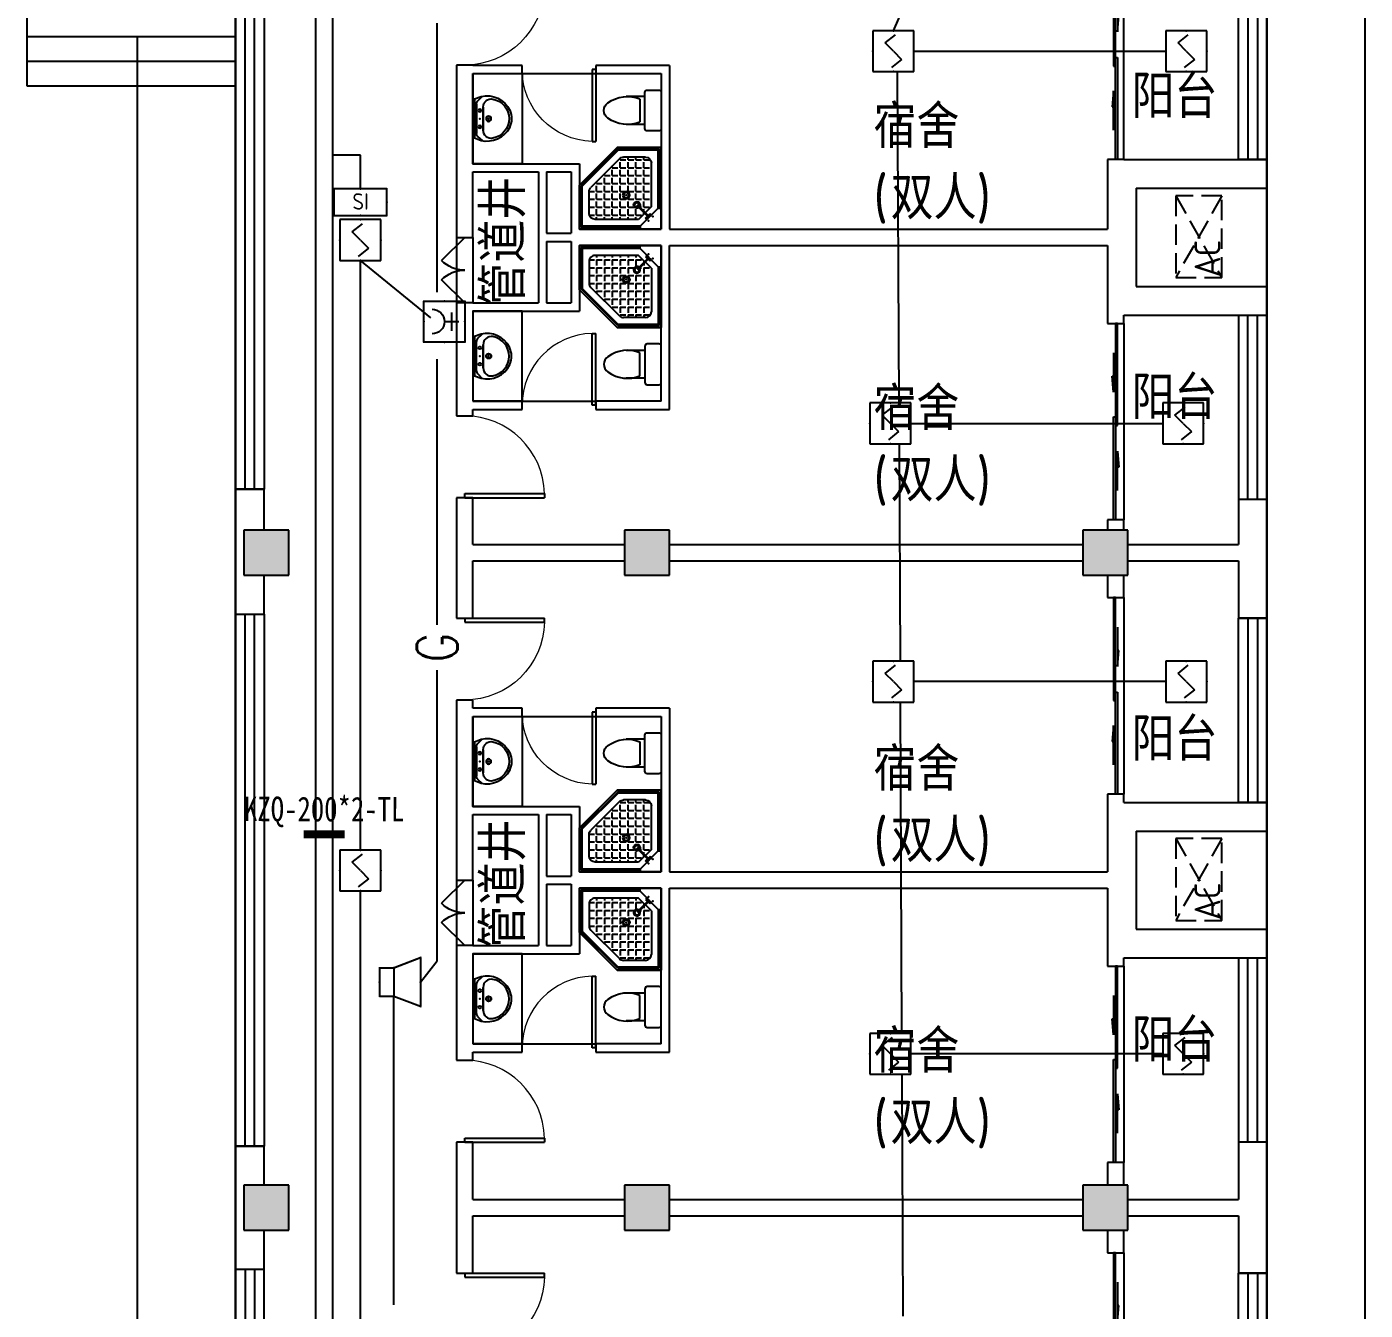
# Model space of a CAD drawing. Extents: x 1725663 to 4653551, y -550461 to 248782.
# Drawn here: x 2378193 to 2394543, y -57241 to -41565 of the extents above; entities that cross this region are included whole.
import ezdxf
from ezdxf.enums import TextEntityAlignment as Align

# ---------------------------------------------------------------- set-up
doc = ezdxf.new("R2010")
doc.units = 0
doc.header["$LTSCALE"] = 1000
doc.linetypes.add('DASH', pattern=[0.35, 0.25, -0.1])
for name, color, linetype in [('0-底图', 7, 'Continuous'), ('CABLETRAY', 4, 'Continuous'), ('CLAYER', 7, 'Continuous'), ('COLUMN', 255, 'Continuous'), ('DIM-消防', 3, 'Continuous'), ('DOOR_FIRE', 4, 'Continuous'), ('EQUIP-广播', 3, 'Continuous'), ('EQUIP-消防', 3, 'Continuous'), ('GROUND', 2, 'Continuous'), ('PUB_HATCH', 8, 'Continuous'), ('PUB_TEXT', 7, 'Continuous'), ('WALL', 2, 'Continuous'), ('WINDOW', 4, 'Continuous'), ('WIRE-消防', 1, 'Continuous'), ('WP_F', 1, 'Continuous'), ('抗震支吊架', 2, 'Continuous'), ('洁具', 213, 'Continuous'), ('空调外机', 211, 'Continuous')]:
    doc.layers.add(name, color=color, linetype=linetype)
doc.styles.add('_TEL_DIM', font='SIMPLEX', dxfattribs={"width": 0.8, "height": 3.5, "bigfont": 'HZTXT'})
doc.styles.add('HZ', font='rs.shx', dxfattribs={"width": 0.8, "bigfont": 'hztxt.shx'})
doc.styles.add('kzcad', font='', dxfattribs={"width": 0.8})
doc.styles.get("Standard").update_dxf_attribs({"font": 'geniso.shx', "bigfont": 'hztxt.shx'})
doc.styles.get('kzcad').set_extended_font_data('SimSun')

# ---------------------------------------------------------------- blocks, each defined once
blk = doc.blocks.new('$equip$00002656')
for p, q in [((-0.5, 1), (-0.5, 0)), ((0.5, 1), (-0.5, 1)), ((0.5, 0), (0.5, 1)), ((-0.219, 0.331), (0.222, 0.331)), ((0, 0.5), (0, 0.15)), ((-0.5, 0), (0.5, 0))]:
    blk.add_line(p, q)
at = {"const_width": 0.04}
blk.add_lwpolyline([(-0.5, 1), (0.5, 1), (0.5, 0), (-0.5, 0), (-0.5, 1), (0.5, 1)], dxfattribs=at)
blk.add_arc((0, 0.8), 0.3, 180, 0)
for p in [(0, 1), (-0.5, 0.5), (0.5, 0.5), (0, 0)]:
    blk.add_point(p)
at = {"color": 7, "flags": 1}
for tag, height, p in [('B', 0.4, (0.762, 0.292)), ('A', 0.00002, (0, 0))]:
    blk.add_attdef(tag, text='', height=height, dxfattribs=at).set_placement(p, align=Align.MIDDLE_CENTER)
blk = doc.blocks.new('A$C29581A72')
at = {"layer": 'EQUIP-消防', "xscale": 500, "yscale": 500, "zscale": 500}
blk.add_blockref('$equip$00002656', (358, 98), dxfattribs=at)
at = {"style": 'HZ', "flags": 1}
for tag in ['WHAT', 'SPEC', 'UNIT']:
    blk.add_attdef(tag, (375, 0), '', height=0.001, dxfattribs=at)
blk = doc.blocks.new('$Equip$00002649')
for p, q in [((-0.5, 0.5), (-0.5, -0.5)), ((0.5, 0.5), (-0.5, 0.5)), ((-0.2, 0.2), (0.05, 0.4)), ((0.5, -0.5), (0.5, 0.5)), ((0, 0), (-0.2, 0.2)), ((0, 0), (0.2, -0.2)), ((0.2, -0.2), (-0.05, -0.4)), ((-0.5, -0.5), (0.5, -0.5))]:
    blk.add_line(p, q)
at = {"const_width": 0.02}
blk.add_lwpolyline([(-0.5, 0.5), (0.5, 0.5), (0.5, -0.5), (-0.5, -0.5), (-0.5, 0.5), (0.5, 0.5)], dxfattribs=at)
for p in [(0, 0.5), (-0.5, 0), (0.5, 0), (0, -0.5)]:
    blk.add_point(p)
at = {"color": 7, "flags": 1}
for tag, height, p in [('A', 0.00002, (0, 0)), ('B', 0.4, (0.762, -0.208))]:
    blk.add_attdef(tag, text='', height=height, dxfattribs=at).set_placement(p, align=Align.MIDDLE_CENTER)
blk = doc.blocks.new('$equip$00002982')
for p, q in [((0, 0.35), (0.35, 0.35)), ((0, 0.35), (0, -0.35)), ((0.35, 0.35), (1, 0.6)), ((0.35, 0.35), (0.35, -0.35)), ((1, 0.6), (1, -0.6)), ((0.35, -0.35), (0, -0.35)), ((1, -0.6), (0.35, -0.35))]:
    blk.add_line(p, q)
at = {"const_width": 0.04}
blk.add_lwpolyline([(0.35, 0.35), (0, 0.35), (0, -0.35), (0.35, -0.35), (1, -0.6), (1, 0.6), (0.35, 0.35), (0, 0.35)], dxfattribs=at)
for p in [(0.35, 0.35), (0, 0), (1, 0), (0.35, -0.35)]:
    blk.add_point(p)
at = {"color": 7, "style": '_TEL_DIM', "flags": 1}
for tag in ['A', 'REMARK']:
    blk.add_attdef(tag, text='', height=0.00002, dxfattribs=at).set_placement((0, 0), align=Align.MIDDLE_CENTER)
blk = doc.blocks.new('$equip$00002776')
for p, q in [((0.65, 0.65), (-0.65, 0.65)), ((-0.65, 0.65), (-0.65, 0)), ((0.65, 0), (0.65, 0.65)), ((-0.65, 0), (0.65, 0))]:
    blk.add_line(p, q)
at = {"const_width": 0.04}
blk.add_lwpolyline([(-0.65, 0.65), (-0.65, 0), (0.65, 0), (0.65, 0.65), (-0.65, 0.65), (-0.65, 0)], dxfattribs=at)
for p in [(0, 0.65), (-0.65, 0.325), (0, 0), (0.65, 0.325)]:
    blk.add_point(p)
at = {"color": 7}
blk.add_attdef('$TEXT$', text='', height=0.4, dxfattribs=at).set_placement((0.006, 0.343), align=Align.MIDDLE_CENTER)
at = {"color": 7, "flags": 1}
for tag, p in [('B', (0.905, 0.246)), ('A', (0, 0))]:
    blk.add_attdef(tag, text='', height=0.4, dxfattribs=at).set_placement(p, align=Align.MIDDLE_CENTER)
blk = doc.blocks.new('1F平面-CAD导入_dwg_Drawing4_t3_dwg_$plan$00001613-474159-1F-927810-1F')
at = {"layer": '洁具'}
for p, q in [((-200, 170), (-430, 170)), ((-30, 250), (-170, 250)), ((-260, -140), (-260, 140)), ((-200, -170), (-200, -220)), ((-170, -250), (-30, -250))]:
    blk.add_line(p, q, dxfattribs=at)
for points in [[(-200, 220), (-200, 170), (-200, -170), (-430, -170)], [(0, -220), (0, 220)]]:
    blk.add_lwpolyline(points, dxfattribs=at)
for centre, radius, start, end in [((-413, -227), 398, 67.4505, 126.6381), ((-170, 220), 30, 90, 180), ((-30, 220), 30, 0, 90), ((-590, 0), 110, 123.4509, 236.5491), ((-413, 227), 398, 233.3619, 292.5495), ((-170, -220), 30, 180, 270), ((-30, -220), 30, 270, 0)]:
    blk.add_arc(centre, radius, start, end, dxfattribs=at)
blk = doc.blocks.new('$lvtry$00000169')
at = {"color": 0}
for p, q in [((259, -36), (259, 0)), ((259, -36), (36, -259)), ((276, -120), (120, -276)), ((144, -151), (291, -298)), ((151, -144), (298, -291)), ((259, -24), (976, -24)), ((259, -36), (964, -36)), ((270, -213), (270, -143)), ((276, -120), (808, -120)), ((366, -213), (366, -143)), ((462, -213), (462, -143)), ((558, -213), (558, -143)), ((655, -213), (655, -143)), ((751, -213), (751, -143)), ((847, -213), (847, -143)), ((964, -36), (976, -24)), ((964, -36), (964, -525)), ((976, -24), (976, -530)), ((36, -259), (0, -259)), ((24, -259), (24, -976)), ((36, -259), (36, -964)), ((120, -276), (120, -808)), ((120, -309), (147, -309)), ((173, -309), (173, -239)), ((173, -309), (243, -309)), ((183, -213), (205, -213)), ((220, -213), (243, -213)), ((270, -213), (340, -213)), ((270, -263), (270, -239)), ((334, -309), (340, -309)), ((366, -213), (436, -213)), ((366, -309), (366, -239)), ((366, -309), (436, -309)), ((462, -213), (532, -213)), ((462, -309), (462, -239)), ((462, -309), (532, -309)), ((558, -213), (628, -213)), ((558, -309), (558, -239)), ((558, -309), (628, -309)), ((655, -213), (725, -213)), ((655, -309), (655, -239)), ((655, -309), (725, -309)), ((751, -213), (821, -213)), ((751, -309), (751, -239)), ((751, -309), (821, -309)), ((847, -213), (880, -213)), ((847, -309), (847, -239)), ((847, -309), (880, -309)), ((880, -192), (880, -460)), ((120, -405), (147, -405)), ((173, -405), (173, -335)), ((173, -405), (243, -405)), ((173, -501), (173, -431)), ((270, -405), (270, -335)), ((270, -405), (340, -405)), ((270, -501), (270, -431)), ((366, -405), (366, -335)), ((366, -405), (379, -405)), ((366, -501), (366, -431)), ((462, -405), (462, -335)), ((462, -405), (532, -405)), ((462, -501), (462, -431)), ((558, -405), (558, -335)), ((558, -405), (628, -405)), ((558, -501), (558, -431)), ((655, -405), (655, -335)), ((655, -405), (725, -405)), ((655, -501), (655, -431)), ((751, -405), (751, -335)), ((751, -405), (821, -405)), ((751, -501), (751, -431)), ((847, -405), (847, -335)), ((847, -405), (880, -405)), ((847, -501), (847, -431)), ((120, -501), (147, -501)), ((120, -598), (147, -598)), ((173, -501), (243, -501)), ((173, -598), (173, -528)), ((173, -598), (243, -598)), ((173, -694), (173, -624)), ((270, -501), (340, -501)), ((270, -598), (270, -528)), ((270, -598), (340, -598)), ((270, -694), (270, -624)), ((366, -501), (436, -501)), ((366, -598), (366, -528)), ((366, -598), (436, -598)), ((366, -694), (366, -624)), ((462, -501), (532, -501)), ((462, -598), (462, -528)), ((462, -598), (532, -598)), ((462, -694), (462, -624)), ((859, -511), (511, -859)), ((964, -525), (525, -964)), ((976, -530), (530, -976)), ((558, -501), (628, -501)), ((558, -598), (558, -528)), ((558, -598), (628, -598)), ((558, -694), (558, -624)), ((655, -501), (725, -501)), ((655, -598), (655, -528)), ((655, -598), (725, -598)), ((655, -694), (655, -624)), ((751, -501), (821, -501)), ((751, -598), (751, -528)), ((751, -598), (773, -598)), ((847, -501), (867, -501)), ((964, -525), (976, -530)), ((120, -694), (147, -694)), ((120, -790), (147, -790)), ((173, -694), (243, -694)), ((173, -790), (173, -720)), ((173, -790), (243, -790)), ((173, -878), (173, -816)), ((270, -694), (340, -694)), ((270, -790), (270, -720)), ((270, -790), (340, -790)), ((270, -880), (270, -816)), ((366, -694), (436, -694)), ((366, -790), (366, -720)), ((366, -790), (436, -790)), ((366, -880), (366, -816)), ((462, -694), (532, -694)), ((462, -790), (462, -720)), ((462, -790), (532, -790)), ((462, -880), (462, -816)), ((558, -694), (628, -694)), ((558, -790), (558, -720)), ((558, -790), (580, -790)), ((655, -694), (676, -694)), ((36, -964), (24, -976)), ((24, -976), (530, -976)), ((36, -964), (525, -964)), ((192, -880), (460, -880)), ((525, -964), (530, -976))]:
    blk.add_line(p, q, dxfattribs=at)
blk.add_lwpolyline([(0, 0), (0, -1000), (540, -1000), (1000, -540), (1000, 0)], close=True)
for points in [[(0, 0), (0, -1000)], [(0, 0), (1000, 0)], [(1000, 0), (1000, -540)], [(136, -190), (148, -178), (132, -162), (121, -174)], [(190, -136), (178, -148), (162, -132), (174, -121)], [(1000, -540), (540, -1000)], [(0, -1000), (540, -1000)]]:
    blk.add_lwpolyline(points, close=True, dxfattribs=at)
for radius in [43.8, 31.1]:
    blk.add_circle((416, -428), radius, dxfattribs=at)
for centre, radius, start, end in [((808, -192), 72, 0, 90), ((296, -296), 40.6, 142.583, 128.4197), ((296, -296), 28.6, 145.828, 125.6599), ((808, -460), 72, 315, 0), ((192, -808), 72, 180, 270), ((460, -808), 72, 270, 315)]:
    blk.add_arc(centre, radius, start, end, dxfattribs=at)
for p in [(103, -156, 0), (156, -102, 0), (416, -428, 0)]:
    blk.add_point(p, dxfattribs=at)
blk = doc.blocks.new('$lvtry$00000178')
at = {"color": 0}
for p, q in [((-238, 0), (238, 0)), ((-214, -36), (-272, -91)), ((-180, -23), (180, -23)), ((-142, -105), (140, -105)), ((140, -105), (-142, -105)), ((216, -37), (268, -91))]:
    blk.add_line(p, q, dxfattribs=at)
blk.add_lwpolyline([(-104, -430, 0.224698), (110, -425, 0.348046), (269, -79), (239, 0), (-241, 0), (-271, -79, 0.356844)], format="xyb", close=True, dxfattribs=at)
for centre, radius in [((-100, -65), 16.3), ((1, -172), 31.6), ((100, -65), 16.3)]:
    blk.add_circle(centre, radius, dxfattribs=at)
at = {"color": 0, "lineweight": 13}
blk.add_circle((1, -172), 23, dxfattribs=at)
at = {"color": 0}
for centre, radius, start, end in [((-142, -205), 100, 90, 190.5602), ((-180, -73), 50, 90, 133.181), ((140, -205), 100, 349.4398, 90), ((180, -73), 50, 44.5607, 90), ((-1, -179), 243, 190.5602, 349.4398)]:
    blk.add_arc(centre, radius, start, end, dxfattribs=at)
for p in [(0, -65), (1, -172)]:
    blk.add_point(p, dxfattribs=at)
blk = doc.blocks.new('A$C70365C93')
at = {"layer": '洁具'}
blk.add_lwpolyline([(-1900, 2300), (-1900, 1700), (-800, 1700), (-800, 2300)], close=True, dxfattribs=at)
blk.add_blockref('$lvtry$00000178', (-1350, 2280), dxfattribs=at)
at = {"layer": '洁具', "rotation": 180}
blk.add_blockref('$lvtry$00000169', (0, 0), dxfattribs=at)
at = {"layer": '洁具', "extrusion": (0, 0, -1), "xscale": -1, "zscale": -1, "rotation": 90}
blk.add_blockref('1F平面-CAD导入_dwg_Drawing4_t3_dwg_$plan$00001613-474159-1F-927810-1F', (1450, 0), dxfattribs=at)
blk = doc.blocks.new('A$Cf5a72a1b')
at = {"layer": '空调外机', "linetype": 'DASH'}
for p, q in [((1000, 563), (0, 0)), ((1000, 0), (0, 563))]:
    blk.add_line(p, q, dxfattribs=at)
blk.add_lwpolyline([(1000, 563), (0, 563), (0, 0), (1000, 0)], close=True, dxfattribs=at)
at = {"layer": 'PUB_TEXT'}
blk.add_text('AC', height=315, dxfattribs=at).set_placement((5, 18))
blk = doc.blocks.new('$DorLib2D$00000131')
at = {"color": 0, "linetype": 'Continuous'}
for p, q in [((0.15, 0.125), (0.2319, 0.1973)), ((0.2319, 0.1973), (0.2319, 0.125)), ((-0.5, 0.125), (-0.5, 0)), ((0.0192, 0.125), (-0.5, 0.125)), ((0.0192, 0), (0.0192, 0.125)), ((0.35, 0.125), (0.15, 0.125)), ((-0.5, 0), (0.0192, 0)), ((-0.024, 0), (0.5, 0)), ((-0.024, -0.125), (-0.024, 0)), ((0.5, 0), (0.5, -0.125)), ((-0.35, -0.125), (-0.15, -0.125)), ((-0.2319, -0.1973), (-0.2319, -0.125)), ((-0.15, -0.125), (-0.2319, -0.1973)), ((0.5, -0.125), (-0.024, -0.125))]:
    blk.add_line(p, q, dxfattribs=at)
blk = doc.blocks.new('$TCHSYS$WIN2D')
for p, q in [((-0.5, 0.5), (0.5, 0.5)), ((-0.5, 0.5), (-0.5, -0.5)), ((0.5, 0.5), (0.5, -0.5)), ((0.5, 0.1667), (-0.5, 0.1667)), ((0.5, -0.1667), (-0.5, -0.1667)), ((-0.5, -0.5), (0.5, -0.5))]:
    blk.add_line(p, q)
blk = doc.blocks.new('$DorLib2D$00000116')
at = {"color": 0}
for p, q in [((-0.5, 0), (-0.146, 0.354)), ((0.5, 0), (0.146, 0.354))]:
    blk.add_line(p, q, dxfattribs=at)
for centre, start, end in [((-0.5, 0), 0, 45), ((0.5, 0), 135, 180)]:
    blk.add_arc(centre, 0.5, start, end, dxfattribs=at)
blk = doc.blocks.new('$DorLib2D$00000001')
for p, q in [((0.45, 0.975), (0.5, 0.975)), ((0.45, 0), (0.45, 0.975)), ((0.5, 0), (0.5, 0.975)), ((0.5, 0), (0.45, 0))]:
    blk.add_line(p, q)
at = {"lineweight": 13}
blk.add_arc((0.475, 0), 0.975, 91.4693, 180, dxfattribs=at)
blk = doc.blocks.new('$WINLIB2D$00000001')
at = {"color": 0}
for points in [[(-0.5, 0.5), (-0.5, -0.5)], [(-0.5, 0.5), (0.5, 0.5)], [(0.5, -0.5), (0.5, 0.5)], [(0.5, 0.1667), (-0.5, 0.1667)], [(0.5, -0.1667), (-0.5, -0.1667)], [(-0.5, -0.5), (0.5, -0.5)]]:
    blk.add_lwpolyline(points, dxfattribs=at)
blk = doc.blocks.new('ghj')
at = {"layer": 'PUB_HATCH'}
for points in [[(1592257, 33420.3), (1591707, 33420.3), (1591707, 32870.3), (1592257, 32870.3)], [(1596907, 33420.3), (1596357, 33420.3), (1596357, 32870.3), (1596907, 32870.3)], [(1602507, 33420.3), (1601957, 33420.3), (1601957, 32870.3), (1602507, 32870.3)], [(1592257, 25420.3), (1591707, 25420.3), (1591707, 24870.3), (1592257, 24870.3)], [(1596907, 25420.3), (1596357, 25420.3), (1596357, 24870.3), (1596907, 24870.3)], [(1602507, 25420.3), (1601957, 25420.3), (1601957, 24870.3), (1602507, 24870.3)]]:
    blk.add_hatch(color=256, dxfattribs=at).paths.add_polyline_path(points)
for p, q in [((1589057, 40945.3), (1589057, 38845.3)), ((1591607, 38845.3), (1591607, 40945.3)), ((1591607, 39445.3), (1589057, 39445.3)), ((1591607, 39145.3), (1589057, 39145.3)), ((1589057, 38845.3), (1591607, 38845.3))]:
    blk.add_line(p, q)
at = {"layer": 'COLUMN'}
for p, q in [((1592257, 33420.3), (1591707, 33420.3)), ((1591707, 33420.3), (1591707, 32870.3)), ((1592257, 32870.3), (1592257, 33420.3)), ((1596907, 33420.3), (1596357, 33420.3)), ((1596357, 33420.3), (1596357, 32870.3)), ((1596907, 32870.3), (1596907, 33420.3)), ((1602507, 33420.3), (1601957, 33420.3)), ((1601957, 33420.3), (1601957, 32870.3)), ((1602507, 32870.3), (1602507, 33420.3)), ((1591707, 32870.3), (1592257, 32870.3)), ((1596357, 32870.3), (1596907, 32870.3)), ((1601957, 32870.3), (1602507, 32870.3)), ((1592257, 25420.3), (1591707, 25420.3)), ((1591707, 25420.3), (1591707, 24870.3)), ((1592257, 24870.3), (1592257, 25420.3)), ((1596907, 25420.3), (1596357, 25420.3)), ((1596357, 25420.3), (1596357, 24870.3)), ((1596907, 24870.3), (1596907, 25420.3)), ((1602507, 25420.3), (1601957, 25420.3)), ((1601957, 25420.3), (1601957, 24870.3)), ((1602507, 24870.3), (1602507, 25420.3)), ((1591707, 24870.3), (1592257, 24870.3)), ((1596357, 24870.3), (1596907, 24870.3)), ((1601957, 24870.3), (1602507, 24870.3))]:
    blk.add_line(p, q, dxfattribs=at)
at = {"layer": 'DOOR_FIRE'}
for p, q in [((1594307, 36995.3), (1594307, 36195.3)), ((1594507, 36995.3), (1594507, 36195.3)), ((1594307, 29145.3), (1594307, 28345.3)), ((1594507, 29145.3), (1594507, 28345.3))]:
    blk.add_line(p, q, dxfattribs=at)
at = {"layer": 'GROUND'}
for p, q in [((1605407, -27854.7), (1605407, 54145.3)), ((1604207, -26654.7), (1604207, 52945.3)), ((1590407, 39445.3), (1590407, 17145.3))]:
    blk.add_line(p, q, dxfattribs=at)
for points in [[(1591607, 39445.3), (1590407, 39445.3)], [(1591607, 39445.3), (1591607, 17145.3)]]:
    blk.add_lwpolyline(points, dxfattribs=at)
at = {"layer": 'WALL'}
for p, q in [((1594507, 39099.5), (1594307, 39099.5)), ((1594307, 39099.5), (1594307, 39095.3)), ((1594307, 39095.3), (1594307, 37895.3)), ((1594507, 39095.3), (1594507, 39099.5)), ((1595107, 39095.3), (1594507, 39095.3)), ((1595107, 38995.3), (1595107, 39095.3)), ((1596907, 39095.3), (1596007, 39095.3)), ((1596007, 39095.3), (1596007, 38995.3)), ((1596907, 39095.3), (1596907, 37095.3)), ((1594507, 38995.3), (1594507, 37895.3)), ((1594507, 38995.3), (1595107, 38995.3)), ((1596007, 38995.3), (1596807, 38995.3)), ((1596807, 38995.3), (1596807, 37095.3)), ((1602457, 37945.3), (1602257, 37945.3)), ((1602257, 37945.3), (1602257, 37695.3)), ((1602457, 37945.3), (1603857, 37945.3)), ((1604207, 37945.3), (1603857, 37945.3)), ((1604207, 37595.3), (1604207, 37945.3)), ((1594307, 37895.3), (1594307, 36995.3)), ((1594507, 37895.3), (1595307, 37895.3)), ((1594507, 36995.3), (1594507, 37795.3)), ((1594507, 37795.3), (1595307, 37795.3)), ((1595307, 37895.3), (1595807, 37895.3)), ((1595307, 37795.3), (1595307, 36995.3)), ((1595407, 37795.3), (1595707, 37795.3)), ((1595407, 37795.3), (1595407, 37045.3)), ((1595707, 37795.3), (1595707, 37045.3)), ((1595807, 37895.3), (1595807, 37095.3)), ((1602257, 37695.3), (1602257, 37095.3)), ((1602607, 37595.3), (1604207, 37595.3)), ((1602607, 37595.3), (1602607, 36995.3)), ((1594307, 36995.3), (1594507, 36995.3)), ((1595307, 36995.3), (1595307, 36195.3)), ((1595407, 37045.3), (1595707, 37045.3)), ((1595807, 37095.3), (1596807, 37095.3)), ((1596907, 37095.3), (1602257, 37095.3)), ((1602607, 36995.3), (1602607, 36395.3)), ((1595407, 36945.3), (1595407, 36195.3)), ((1595407, 36945.3), (1595707, 36945.3)), ((1595707, 36945.3), (1595707, 36195.3)), ((1595807, 36895.3), (1595807, 36095.3)), ((1595807, 36895.3), (1596807, 36895.3)), ((1596807, 34995.3), (1596807, 36895.3)), ((1596907, 34895.3), (1596907, 36895.3)), ((1596907, 36895.3), (1602257, 36895.3)), ((1602257, 36895.3), (1602257, 36295.3)), ((1602607, 36395.3), (1604207, 36395.3)), ((1604207, 36045.3), (1604207, 36395.3)), ((1594507, 36195.3), (1594307, 36195.3)), ((1594307, 36195.3), (1594307, 36095.3)), ((1594507, 36195.3), (1595307, 36195.3)), ((1595407, 36195.3), (1595707, 36195.3)), ((1602257, 36295.3), (1602257, 35945.3)), ((1594307, 36095.3), (1594307, 34895.3)), ((1594507, 36095.3), (1594507, 34995.3)), ((1594507, 36095.3), (1595307, 36095.3)), ((1595307, 36095.3), (1595807, 36095.3)), ((1602457, 35945.3), (1602457, 36045.3)), ((1602457, 36045.3), (1603857, 36045.3)), ((1603857, 36045.3), (1604207, 36045.3)), ((1602257, 35945.3), (1602457, 35945.3)), ((1595107, 34995.3), (1594507, 34995.3)), ((1595107, 34895.3), (1595107, 34995.3)), ((1596807, 34995.3), (1596007, 34995.3)), ((1596007, 34995.3), (1596007, 34895.3)), ((1594307, 34895.3), (1594307, 34815.6)), ((1594507, 34895.3), (1595107, 34895.3)), ((1594507, 34815.6), (1594507, 34895.3)), ((1596007, 34895.3), (1596907, 34895.3)), ((1594307, 34815.6), (1594507, 34815.6)), ((1591957, 33920.3), (1591607, 33920.3)), ((1591607, 33920.3), (1591607, 33145.3)), ((1591957, 33420.3), (1591957, 33920.3)), ((1594507, 33815.6), (1594307, 33815.6)), ((1594307, 33815.6), (1594307, 33145.3)), ((1594507, 33245.3), (1594507, 33815.6)), ((1604207, 33795.3), (1603857, 33795.3)), ((1603857, 33795.3), (1603857, 33245.3)), ((1604207, 33145.3), (1604207, 33795.3)), ((1602457, 33545.3), (1602257, 33545.3)), ((1602257, 33545.3), (1602257, 33420.3)), ((1602457, 33420.3), (1602457, 33545.3)), ((1594507, 33245.3), (1596357, 33245.3)), ((1596907, 33245.3), (1601957, 33245.3)), ((1602507, 33245.3), (1603857, 33245.3)), ((1591607, 33145.3), (1591607, 32395.3)), ((1594307, 33145.3), (1594307, 32345.3)), ((1594507, 32345.3), (1594507, 33045.3)), ((1594507, 33045.3), (1596357, 33045.3)), ((1596907, 33045.3), (1601957, 33045.3)), ((1602507, 33045.3), (1603857, 33045.3)), ((1603857, 33045.3), (1603857, 32345.3)), ((1604207, 32345.3), (1604207, 33145.3)), ((1591957, 32395.3), (1591957, 32870.3)), ((1602257, 32870.3), (1602257, 32595.3)), ((1602457, 32595.3), (1602457, 32870.3)), ((1602257, 32595.3), (1602457, 32595.3)), ((1591607, 32395.3), (1591957, 32395.3)), ((1594307, 32345.3), (1594507, 32345.3)), ((1603857, 32345.3), (1604207, 32345.3)), ((1594507, 31345.3), (1594307, 31345.3)), ((1594307, 31345.3), (1594307, 31245.3)), ((1594307, 31245.3), (1594307, 30045.3)), ((1594507, 31245.3), (1594507, 31345.3)), ((1595107, 31245.3), (1594507, 31245.3)), ((1595107, 31145.3), (1595107, 31245.3)), ((1596907, 31245.3), (1596007, 31245.3)), ((1596007, 31245.3), (1596007, 31145.3)), ((1596907, 31245.3), (1596907, 29245.3)), ((1594507, 31145.3), (1594507, 30045.3)), ((1594507, 31145.3), (1595107, 31145.3)), ((1596007, 31145.3), (1596807, 31145.3)), ((1596807, 31145.3), (1596807, 29245.3)), ((1602457, 30195.3), (1602257, 30195.3)), ((1602257, 30195.3), (1602257, 29845.3)), ((1602457, 30095.3), (1602457, 30195.3)), ((1602457, 30095.3), (1603857, 30095.3)), ((1604207, 30095.3), (1603857, 30095.3)), ((1604207, 29745.3), (1604207, 30095.3)), ((1594307, 30045.3), (1594307, 29145.3)), ((1594507, 30045.3), (1595307, 30045.3)), ((1594507, 29145.3), (1594507, 29945.3)), ((1594507, 29945.3), (1595307, 29945.3)), ((1595307, 30045.3), (1595807, 30045.3)), ((1595307, 29945.3), (1595307, 29145.3)), ((1595407, 29945.3), (1595707, 29945.3)), ((1595407, 29945.3), (1595407, 29195.3)), ((1595707, 29945.3), (1595707, 29195.3)), ((1595807, 30045.3), (1595807, 29245.3)), ((1602257, 29845.3), (1602257, 29245.3)), ((1602607, 29745.3), (1602607, 29145.3)), ((1602607, 29745.3), (1604207, 29745.3)), ((1594307, 29145.3), (1594507, 29145.3)), ((1595307, 29145.3), (1595307, 28345.3)), ((1595407, 29195.3), (1595707, 29195.3)), ((1595807, 29245.3), (1596807, 29245.3)), ((1596907, 29245.3), (1602257, 29245.3)), ((1602607, 29145.3), (1602607, 28545.3)), ((1595407, 29095.3), (1595407, 28345.3)), ((1595407, 29095.3), (1595707, 29095.3)), ((1595707, 29095.3), (1595707, 28345.3)), ((1595807, 29045.3), (1595807, 28245.3)), ((1595807, 29045.3), (1596807, 29045.3)), ((1596807, 27145.3), (1596807, 29045.3)), ((1596907, 27045.3), (1596907, 29045.3)), ((1596907, 29045.3), (1602257, 29045.3)), ((1602257, 29045.3), (1602257, 28445.3)), ((1602607, 28545.3), (1604207, 28545.3)), ((1604207, 28195.3), (1604207, 28545.3)), ((1594507, 28345.3), (1594307, 28345.3)), ((1594307, 28345.3), (1594307, 28245.3)), ((1594507, 28345.3), (1595307, 28345.3)), ((1595407, 28345.3), (1595707, 28345.3)), ((1602257, 28445.3), (1602257, 28095.3)), ((1594307, 28245.3), (1594307, 27045.3)), ((1594507, 28245.3), (1594507, 27145.3)), ((1594507, 28245.3), (1595307, 28245.3)), ((1595307, 28245.3), (1595807, 28245.3)), ((1602457, 28095.3), (1602457, 28195.3)), ((1602457, 28195.3), (1603857, 28195.3)), ((1603857, 28195.3), (1604207, 28195.3)), ((1602257, 28095.3), (1602457, 28095.3)), ((1595107, 27145.3), (1594507, 27145.3)), ((1595107, 27045.3), (1595107, 27145.3)), ((1596807, 27145.3), (1596007, 27145.3)), ((1596007, 27145.3), (1596007, 27045.3)), ((1594307, 27045.3), (1594307, 26945.3)), ((1594507, 27045.3), (1595107, 27045.3)), ((1594507, 26945.3), (1594507, 27045.3)), ((1596007, 27045.3), (1596907, 27045.3)), ((1594307, 26945.3), (1594507, 26945.3)), ((1591957, 25895.3), (1591607, 25895.3)), ((1591607, 25895.3), (1591607, 25145.3)), ((1591957, 25420.3), (1591957, 25895.3)), ((1594507, 25945.3), (1594307, 25945.3)), ((1594307, 25945.3), (1594307, 25145.3)), ((1594507, 25245.3), (1594507, 25945.3)), ((1604207, 25945.3), (1603857, 25945.3)), ((1603857, 25945.3), (1603857, 25245.3)), ((1604207, 25145.3), (1604207, 25945.3)), ((1602457, 25695.3), (1602257, 25695.3)), ((1602257, 25695.3), (1602257, 25420.3)), ((1602457, 25420.3), (1602457, 25695.3)), ((1594507, 25245.3), (1596357, 25245.3)), ((1596907, 25245.3), (1601957, 25245.3)), ((1602507, 25245.3), (1603857, 25245.3)), ((1591607, 25145.3), (1591607, 24395.3)), ((1594307, 25145.3), (1594307, 24345.3)), ((1594507, 24345.3), (1594507, 25045.3)), ((1594507, 25045.3), (1596357, 25045.3)), ((1596907, 25045.3), (1601957, 25045.3)), ((1602507, 25045.3), (1603857, 25045.3)), ((1603857, 25045.3), (1603857, 24345.3)), ((1604207, 24345.3), (1604207, 25145.3)), ((1591957, 24395.3), (1591957, 24870.3)), ((1602257, 24870.3), (1602257, 24595.3)), ((1602457, 24595.3), (1602457, 24870.3)), ((1602257, 24595.3), (1602457, 24595.3)), ((1591607, 24395.3), (1591957, 24395.3)), ((1594307, 24345.3), (1594507, 24345.3)), ((1603857, 24345.3), (1604207, 24345.3))]:
    blk.add_line(p, q, dxfattribs=at)
blk.add_lwpolyline([(1591607, 40929.5), (1604207, 40945.3), (1604207, -14654.7), (1591607, -14670.5)], close=True, dxfattribs=at)
at = {"layer": 'WINDOW'}
for p, q in [((1602457, 37945.3), (1602457, 40345.3)), ((1595107, 38995.3), (1596007, 38995.3)), ((1602457, 35945.3), (1602457, 33545.3)), ((1595107, 34995.3), (1596007, 34995.3)), ((1602457, 32595.3), (1602457, 30195.3)), ((1595107, 31145.3), (1596007, 31145.3)), ((1602457, 28095.3), (1602457, 25695.3)), ((1595107, 27145.3), (1596007, 27145.3)), ((1602457, 24595.3), (1602457, 22195.3))]:
    blk.add_line(p, q, dxfattribs=at)
at = {"xscale": -1, "rotation": 90}
for p in [(1596807, 37095.3), (1596807, 29245.3)]:
    blk.add_blockref('A$C70365C93', p, dxfattribs=at)
at = {"rotation": 90}
for name, p in [('A$Cf5a72a1b', (1603655.1, 36504.1)), ('A$C70365C93', (1596807, 36895.3)), ('A$Cf5a72a1b', (1603655.1, 28654.1)), ('A$C70365C93', (1596807, 29045.3))]:
    blk.add_blockref(name, p, dxfattribs=at)
at = {"layer": 'DOOR_FIRE', "xscale": 800, "yscale": -800, "zscale": 200}
for p, rotation in [((1594407, 36595.3), 269.9999999999926), ((1594407, 28745.3), 269.9999999999852)]:
    blk.add_blockref('$DorLib2D$00000116', p, dxfattribs=dict(at, rotation=rotation))
at = {"layer": 'WINDOW'}
for name, p, xscale, yscale, zscale, rotation in [('$DorLib2D$00000131', (1602357, 39145.3), 2400, -200, 2400, 90), ('$DorLib2D$00000001', (1594407, 39599.5), -1000, 1000, -1000, 270), ('$WINLIB2D$00000001', (1604032, 39070.3), 2249.999999993481, 350, 2249.999999993481, 90), ('$TCHSYS$WIN2D', (1591782, 36920.3), 6000, -350, 6000, 269.9999999999823), ('$WINLIB2D$00000001', (1604032, 34920.3), -2249.999999993481, 350, -2249.999999993481, 90), ('$DorLib2D$00000131', (1602357, 34745.3), 2400, 200, 2400, 270), ('$DorLib2D$00000001', (1594407, 34315.6), 1000, 1000, 1000, 269.9999999999923), ('$DorLib2D$00000131', (1602357, 31395.3), -2400, 200, -2400, 270), ('$TCHSYS$WIN2D', (1591782, 29145.3), 6500, -350, 6500, 269.9999999999833), ('$DorLib2D$00000001', (1594407, 31845.3), -1000, 1000, -1000, 270), ('$WINLIB2D$00000001', (1604032, 31220.3), 2249.999999993481, 350, 2249.999999993481, 90), ('$WINLIB2D$00000001', (1604032, 27070.3), -2249.999999993481, 350, -2249.999999993481, 90), ('$DorLib2D$00000131', (1602357, 26895.3), 2400, 200, 2400, 270), ('$DorLib2D$00000001', (1594407, 26445.3), 1000, 1000, 1000, 270), ('$DorLib2D$00000131', (1602357, 23395.3), -2400, 200, -2400, 270), ('$TCHSYS$WIN2D', (1591782, 21145.3), -6500, -350, -6500, 269.9999999999817), ('$DorLib2D$00000001', (1594407, 23845.3), -1000, 1000, -1000, 270), ('$WINLIB2D$00000001', (1604032, 23220.3), 2249.999999993481, 350, 2249.999999993481, 90)]:
    blk.add_blockref(name, p, dxfattribs=dict(at, xscale=xscale, yscale=yscale, zscale=zscale, rotation=rotation))
at = {"layer": 'WINDOW', "xscale": 900, "zscale": 900}
for p, yscale in [((1595557, 39045.3), -900), ((1595557, 34945.3), 900), ((1595557, 31195.3), -900), ((1595557, 27095.3), 900)]:
    blk.add_blockref('$DorLib2D$00000001', p, dxfattribs=dict(at, yscale=yscale))
at = {"layer": 'CLAYER'}
for p in [(1595142.9, 36161.7), (1595142.9, 28311.7)]:
    blk.add_text('管道井', height=525, rotation=90, dxfattribs=at).set_placement(p)
at = {"layer": 'PUB_TEXT'}
for s, p in [('阳台', (1602551.7, 38453.1)), ('宿舍', (1599399.2, 38087.3)), ('(', (1599399.2, 37215.2)), ('双人', (1599609.2, 37215.2)), (')', (1600659.2, 37215.2)), ('阳台', (1602551.7, 34777.6)), ('宿舍', (1599399.2, 34641.9)), ('(', (1599399.2, 33769.8)), ('双人', (1599609.2, 33769.8)), (')', (1600659.2, 33769.8)), ('阳台', (1602551.7, 30603.1)), ('宿舍', (1599399.2, 30237.3)), ('(', (1599399.2, 29365.2)), ('双人', (1599609.2, 29365.2)), (')', (1600659.2, 29365.2)), ('阳台', (1602551.7, 26927.6)), ('宿舍', (1599399.2, 26791.9)), ('(', (1599399.2, 25919.8)), ('双人', (1599609.2, 25919.8)), (')', (1600659.2, 25919.8))]:
    blk.add_text(s, height=525, dxfattribs=at).set_placement(p)

msp = doc.modelspace()

# ---------------------------------------------------------------- linework, layer by layer
at = {"layer": 'CABLETRAY'}
for p, q in [((2381726, -96165), (2381726, -39795)), ((2381726, -96165), (2381726, -39795)), ((2381926, -39795), (2381926, -96165)), ((2381926, -39795), (2381926, -96165))]:
    msp.add_line(p, q, dxfattribs=at)
at = {"layer": 'WIRE-消防'}
for p, q in [((2388780, -41613, 4200), (2389843, -39138, 4200)), ((2383206, -44807), (2383206, -41522)), ((2389030, -41863, 4200), (2392107, -41863, 4200)), ((2388850, -46159, 4200), (2388831, -42113, 4200)), ((2382268, -43132, 4200), (2381926, -43132)), ((2382268, -43545, 4200), (2382268, -43132, 4200)), ((2382268, -51620, 4200), (2382268, -44420, 4200)), ((2383129, -45119), (2382268, -44420, 4200)), ((2383206, -48870), (2383206, -45626)), ((2388993, -46409, 4200), (2392069, -46409, 4200)), ((2388864, -49313, 4200), (2388852, -46659, 4200)), ((2383206, -52974), (2383206, -49423)), ((2392107, -49563, 4200), (2389030, -49563, 4200)), ((2388884, -53859, 4200), (2388866, -49813, 4200)), ((2382268, -53044, 4200), (2382268, -52120, 4200)), ((2382268, -59620, 4200), (2382268, -53044, 4200)), ((2383002, -53232), (2383206, -52974)), ((2382677, -57174), (2382677, -53407)), ((2392069, -54109, 4200), (2388993, -54109, 4200)), ((2388900, -57313, 4200), (2388886, -54359, 4200))]:
    msp.add_line(p, q, dxfattribs=at)
at = {"layer": '抗震支吊架', "color": 2, "const_width": 100}
msp.add_lwpolyline([(2381576, -51429), (2382076, -51429)], dxfattribs=at)

# ---------------------------------------------------------------- block references
at = {"layer": '0-底图'}
msp.add_blockref('ghj', (789136, -81133), dxfattribs=at)
at = {"layer": 'EQUIP-广播', "xscale": 500, "yscale": 500, "zscale": 500}
msp.add_blockref('$equip$00002982', (2382502, -53232), dxfattribs=at)
at = {"layer": 'EQUIP-消防', "xscale": 500, "yscale": 500, "zscale": 500}
for p in [(2388780, -41863, 4200), (2392357, -41863, 4200), (2382268, -44170, 4200), (2388743, -46409, 4200), (2392319, -46409, 4200), (2388780, -49563, 4200), (2392357, -49563, 4200), (2382268, -51870, 4200), (2388743, -54109, 4200), (2392319, -54109, 4200)]:
    msp.add_blockref('$Equip$00002649', p, dxfattribs=at)
msp.add_blockref('$equip$00002776', (2382268, -43870, 4200), dxfattribs=at).add_auto_attribs({'$TEXT$': 'SI'})
at = {"layer": 'WP_F', "xscale": -1, "rotation": 90}
msp.add_blockref('A$C29581A72', (2383643, -44808), dxfattribs=at)

# ---------------------------------------------------------------- texts
at = {"layer": 'DIM-消防', "style": '_TEL_DIM', "width": 0.8}
msp.add_text('G', height=500, rotation=90, dxfattribs=at).set_placement((2383206, -49147), align=Align.MIDDLE_CENTER)
at = {"layer": '抗震支吊架', "color": 2, "style": 'kzcad', "width": 0.8}
msp.add_text('KZQ-200*2-TL', height=300, rotation=359.8854, dxfattribs=at).set_placement((2381826, -51269), align=Align.CENTER)

doc.saveas('drawing.dxf')
